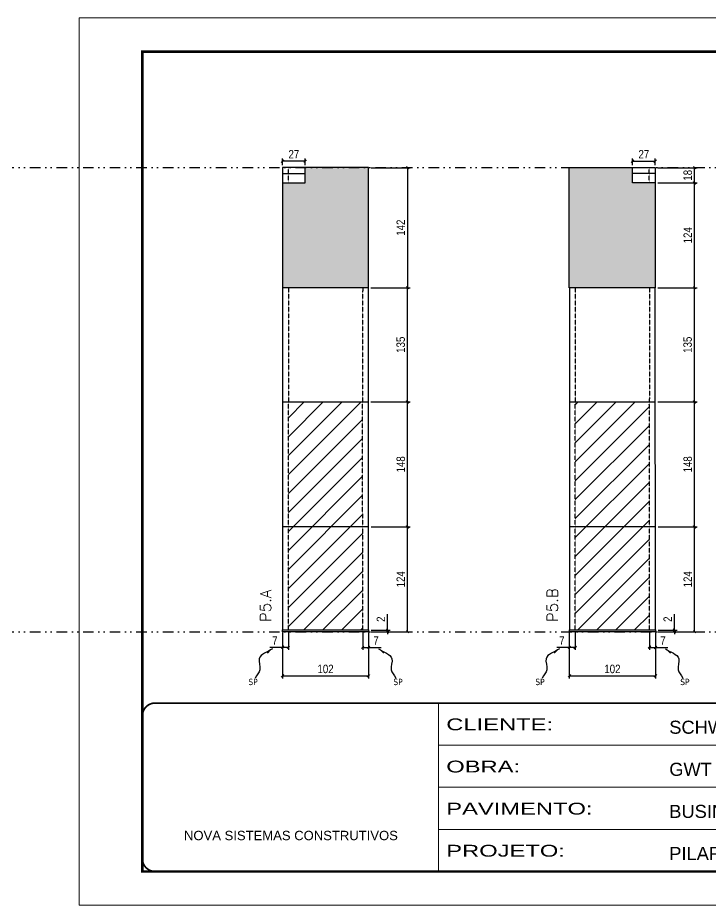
# Model space of a CAD drawing. Extents: x 13379 to 23315, y 867 to 16997.
# Drawn here: x 15912 to 16732, y 13501 to 14551 of the extents above; entities that cross this region are included whole.
import ezdxf

# ---------------------------------------------------------------- set-up
doc = ezdxf.new("R2010")
doc.units = 0
for name, pattern in [('CONTINUO', [0]), ('DASHED', [0.75, 0.5, -0.25]), ('DIVIDE2', [0.625, 0.25, -0.125, 0, -0.125, 0, -0.125]), ('HIDDEN', [0.375, 0.25, -0.125])]:
    doc.linetypes.add(name, pattern=pattern)
for name, color, linetype in [('COTA', 241, 'Continuous'), ('Nível', 160, 'Continuous'), ('Painéis', 200, 'Continuous'), ('SARR_2.2x7', 40, 'Continuous'), ('Sarrafo de Pressão', 42, 'HIDDEN'), ('texto', 7, 'Continuous')]:
    doc.layers.add(name, color=color, linetype=linetype)
for name, color, linetype, lineweight in [('Folhas', 255, 'Continuous', 9), ('Hachura', 251, 'Continuous', 9), ('SARRAFO DE PRESSAO', 251, 'DASHED', 9), ('Texto Seção', 7, 'Continuous', 15)]:
    doc.layers.add(name, color=color, linetype=linetype, lineweight=lineweight)
doc.styles.add('ARIAL', font='arial.ttf')
doc.styles.add('COTA TECNICA', font='techl___.ttf', dxfattribs={"height": 10})
doc.styles.add('COTA TECNICA-50', font='techl___.ttf', dxfattribs={"height": 10})
doc.styles.add('REGUA-120', font='ROMANS.shx', dxfattribs={"height": 15})
doc.styles.get("Standard").update_dxf_attribs({"font": 'arial.ttf'})
doc.styles.add('Tecnologia', font='')
doc.styles.get('Tecnologia').set_extended_font_data('Forgotten Futurist')
doc.dimstyles.new('COTA PAINEL-50', dxfattribs={"dimtxt": 10, "dimasz": 3, "dimexe": 3, "dimexo": 3, "dimgap": 3, "dimtad": 1, "dimdec": 1, "dimzin": 12, "dimdsep": 46, "dimtxsty": 'COTA TECNICA-50', "dimblk1": 'OBLIQUE', "dimblk2": 'OBLIQUE', "dimsah": 1, "dimcen": 0.9, "dimclrd": 4, "dimclre": 4, "dimclrt": 240, "dimadec": 1, "dimazin": 3, "dimtfac": 1, "dimtdec": 1, "dimtmove": 0, "dimatfit": 3, "dimfxl": 1, "dimtolj": 1, "dimtzin": 12, "dimarcsym": 0})
doc.dimstyles.new('PAINEL', dxfattribs={"dimtxt": 10, "dimasz": 3, "dimexe": 3, "dimexo": 3, "dimgap": 3, "dimtad": 1, "dimdec": 1, "dimzin": 12, "dimdsep": 46, "dimtxsty": 'COTA TECNICA', "dimblk1": 'OBLIQUE', "dimblk2": 'OBLIQUE', "dimsah": 1, "dimcen": 0.9, "dimclrd": 4, "dimclre": 4, "dimclrt": 240, "dimadec": 1, "dimazin": 3, "dimtfac": 1, "dimtdec": 1, "dimtmove": 0, "dimatfit": 3, "dimfxl": 1, "dimtolj": 1, "dimtzin": 12, "dimarcsym": 0})
doc.dimstyles.get("Standard").update_dxf_attribs({"dimtxt": 0.18, "dimasz": 0.18, "dimexe": 0.18, "dimexo": 0.0625, "dimgap": 0.09, "dimtad": 0, "dimtih": 1, "dimtoh": 1, "dimdec": 4, "dimzin": 0, "dimdsep": 46, "dimtxsty": 'Standard', "dimcen": 0.09, "dimadec": 0, "dimazin": 0, "dimtfac": 1, "dimtdec": 4, "dimtofl": 0, "dimtmove": 0, "dimatfit": 3, "dimfxl": 1, "dimtolj": 1, "dimtzin": 0, "dimarcsym": 0})

# ---------------------------------------------------------------- blocks, each defined once
blk = doc.blocks.new('9999999999')
at = {"color": 30, "linetype": 'CONTINUO'}
for p, q in [((98564.6, 34230.2), (98564.6, 34429.4)), ((98564.6, 34379.6), (99584, 34379.6)), ((98564.6, 34329.8), (99488, 34329.8)), ((99584, 34329.8), (99488, 34329.8)), ((99488, 34329.8), (99488, 34230.2)), ((98564.6, 34280), (99488, 34280))]:
    blk.add_line(p, q, dxfattribs=at)
at = {"color": 30, "linetype": 'CONTINUO', "const_width": 2}
blk.add_lwpolyline([(99584, 34230.2), (99584, 34414.4, 0.414214), (99569, 34429.4), (98229, 34429.4, 0.414214), (98214, 34414.4), (98214, 34245.2, 0.414214), (98229, 34230.2), (99584, 34230.2)], format="xyb", dxfattribs=at)
at = {"layer": 'Folhas'}
blk.add_lwpolyline([(98139, 34190.2), (99624, 34190.2), (99624, 35240.2), (98139, 35240.2)], close=True, dxfattribs=at)
at = {"layer": 'Folhas', "color": 30, "const_width": 3}
blk.add_lwpolyline([(98214, 34230.2), (99584, 34230.2), (99584, 35200.2), (98214, 35200.2)], close=True, dxfattribs=at)
at = {"color": 7, "linetype": 'Continuous', "ltscale": 5, "style": 'ARIAL'}
for s, height, p in [('SCHWARTZ', 15.48, (98837.7, 34393.1)), ('GWT', 15.48, (98837.7, 34343.3)), ('BUSINESS CENTER E LAZER', 15.483, (98837.7, 34293.5)), ('NOVA SISTEMAS CONSTRUTIVOS', 11.059, (98263.2, 34267.2)), ('PILARES', 15.48, (98837.7, 34243.7))]:
    blk.add_text(s, height=height, dxfattribs=at).set_placement(p)
at = {"layer": 'Folhas', "color": 7, "style": 'Tecnologia', "width": 1.5}
for s, p in [('CLIENTE:', (98573.7, 34397.2)), ('OBRA:', (98573.7, 34347.3)), ('PAVIMENTO:', (98573.7, 34297.5)), ('PROJETO:', (98573.7, 34247.7))]:
    blk.add_text(s, height=14, dxfattribs=at).set_placement(p)
blk = doc.blocks.new('_Oblique')
at = {"color": 0, "linetype": 'ByBlock', "lineweight": -2}
blk.add_line((-0.5, -0.5), (0.5, 0.5), dxfattribs=at)
blk = doc.blocks.new('*D181')
at = {"layer": 'COTA', "color": 4, "lineweight": -2, "transparency": 16777216}
for p, q in [((16225.3, 13824), (16225.3, 13769.8)), ((16327.3, 13824), (16327.3, 13769.8)), ((16225.3, 13772.8), (16327.3, 13772.8))]:
    blk.add_line(p, q, dxfattribs=at)
at = {"layer": 'Defpoints', "color": 0, "transparency": 16777216}
for p in [(16225.3, 13827), (16327.3, 13827), (16327.3, 13772.8)]:
    blk.add_point(p, dxfattribs=at)
at = {"layer": 'COTA', "color": 4, "lineweight": -2, "transparency": 16777216, "xscale": 3, "yscale": 3, "zscale": 3, "rotation": 180}
blk.add_blockref('_Oblique', (16225.3, 13772.8), dxfattribs=at)
at = {"layer": 'COTA', "color": 4, "lineweight": -2, "transparency": 16777216, "xscale": 3, "yscale": 3, "zscale": 3}
blk.add_blockref('_Oblique', (16327.3, 13772.8), dxfattribs=at)
at = {"layer": 'COTA', "color": 240, "transparency": 16777216, "insert": (16276.3, 13780.9), "char_height": 10, "attachment_point": 5, "style": 'COTA TECNICA'}
blk.add_mtext('\\A1;102', dxfattribs=at)
blk = doc.blocks.new('*D182')
at = {"layer": 'COTA', "color": 4, "lineweight": -2, "transparency": 16777216}
for p, q in [((16330.3, 13949), (16376.5, 13949)), ((16373.5, 13825), (16373.5, 13949)), ((16330.3, 13825), (16376.5, 13825))]:
    blk.add_line(p, q, dxfattribs=at)
at = {"layer": 'Defpoints', "color": 0, "transparency": 16777216}
for p in [(16327.3, 13949), (16373.5, 13949), (16327.3, 13825)]:
    blk.add_point(p, dxfattribs=at)
at = {"layer": 'COTA', "color": 4, "lineweight": -2, "transparency": 16777216, "xscale": 3, "yscale": 3, "zscale": 3}
for p, rotation in [((16373.5, 13949), 90), ((16373.5, 13825), 270)]:
    blk.add_blockref('_Oblique', p, dxfattribs=dict(at, rotation=rotation))
at = {"layer": 'COTA', "color": 240, "transparency": 16777216, "insert": (16365.4, 13887), "char_height": 10, "attachment_point": 5, "rotation": 90, "style": 'COTA TECNICA-50'}
blk.add_mtext('\\A1;124', dxfattribs=at)
blk = doc.blocks.new('*D183')
at = {"layer": 'COTA', "color": 4, "lineweight": -2, "transparency": 16777216}
for p, q in [((16349.8, 13827), (16349.8, 13845.8)), ((16330.3, 13827), (16352.8, 13827)), ((16330.3, 13825), (16352.8, 13825)), ((16349.8, 13825), (16349.8, 13827)), ((16349.8, 13825), (16349.8, 13822))]:
    blk.add_line(p, q, dxfattribs=at)
at = {"layer": 'Defpoints', "color": 0, "transparency": 16777216}
for p in [(16327.3, 13827), (16327.3, 13825), (16349.8, 13825)]:
    blk.add_point(p, dxfattribs=at)
at = {"layer": 'COTA', "color": 4, "lineweight": -2, "transparency": 16777216, "xscale": 3, "yscale": 3, "zscale": 3}
for p, rotation in [((16349.8, 13827), 270), ((16349.8, 13825), 90)]:
    blk.add_blockref('_Oblique', p, dxfattribs=dict(at, rotation=rotation))
at = {"layer": 'COTA', "color": 240, "transparency": 16777216, "insert": (16341.8, 13839.8), "char_height": 10, "attachment_point": 5, "rotation": 90, "style": 'COTA TECNICA-50'}
blk.add_mtext('\\A1;2', dxfattribs=at)
blk = doc.blocks.new('*D184')
at = {"layer": 'COTA', "color": 4, "lineweight": -2, "transparency": 16777216}
for p, q in [((16225.3, 13822), (16225.3, 13803.5)), ((16232.3, 13824), (16232.3, 13803.5)), ((16225.3, 13806.5), (16210.5, 13806.5)), ((16232.3, 13806.5), (16225.3, 13806.5))]:
    blk.add_line(p, q, dxfattribs=at)
at = {"layer": 'Defpoints', "color": 0, "transparency": 16777216}
for p in [(16225.3, 13825), (16232.3, 13827), (16225.3, 13806.5)]:
    blk.add_point(p, dxfattribs=at)
at = {"layer": 'COTA', "color": 4, "lineweight": -2, "transparency": 16777216, "xscale": 3, "yscale": 3, "zscale": 3, "rotation": 180}
blk.add_blockref('_Oblique', (16225.3, 13806.5), dxfattribs=at)
at = {"layer": 'COTA', "color": 4, "lineweight": -2, "transparency": 16777216, "xscale": 3, "yscale": 3, "zscale": 3}
blk.add_blockref('_Oblique', (16232.3, 13806.5), dxfattribs=at)
at = {"layer": 'COTA', "color": 240, "transparency": 16777216, "insert": (16216.4, 13814.6), "char_height": 10, "attachment_point": 5, "style": 'COTA TECNICA-50'}
blk.add_mtext('\\A1;7', dxfattribs=at)
blk = doc.blocks.new('*D185')
at = {"layer": 'COTA', "color": 4, "lineweight": -2, "transparency": 16777216}
for p, q in [((16320.3, 13824), (16320.3, 13803.5)), ((16327.3, 13822), (16327.3, 13803.5)), ((16320.3, 13806.5), (16327.3, 13806.5)), ((16327.3, 13806.5), (16342, 13806.5))]:
    blk.add_line(p, q, dxfattribs=at)
at = {"layer": 'Defpoints', "color": 0, "transparency": 16777216}
for p in [(16320.3, 13827), (16327.3, 13825), (16327.3, 13806.5)]:
    blk.add_point(p, dxfattribs=at)
at = {"layer": 'COTA', "color": 4, "lineweight": -2, "transparency": 16777216, "xscale": 3, "yscale": 3, "zscale": 3, "rotation": 180}
blk.add_blockref('_Oblique', (16320.3, 13806.5), dxfattribs=at)
at = {"layer": 'COTA', "color": 4, "lineweight": -2, "transparency": 16777216, "xscale": 3, "yscale": 3, "zscale": 3}
blk.add_blockref('_Oblique', (16327.3, 13806.5), dxfattribs=at)
at = {"layer": 'COTA', "color": 240, "transparency": 16777216, "insert": (16336.1, 13814.6), "char_height": 10, "attachment_point": 5, "style": 'COTA TECNICA-50'}
blk.add_mtext('\\A1;7', dxfattribs=at)
blk = doc.blocks.new('*D196')
at = {"layer": 'COTA', "color": 4, "lineweight": -2, "transparency": 16777216}
for p, q in [((16330, 14097), (16376.5, 14097)), ((16373.5, 13949), (16373.5, 14097)), ((16330.3, 13949), (16376.5, 13949))]:
    blk.add_line(p, q, dxfattribs=at)
at = {"layer": 'Defpoints', "color": 0, "transparency": 16777216}
for p in [(16327, 14097), (16373.5, 14097), (16327.3, 13949)]:
    blk.add_point(p, dxfattribs=at)
at = {"layer": 'COTA', "color": 4, "lineweight": -2, "transparency": 16777216, "xscale": 3, "yscale": 3, "zscale": 3}
for p, rotation in [((16373.5, 14097), 90), ((16373.5, 13949), 270)]:
    blk.add_blockref('_Oblique', p, dxfattribs=dict(at, rotation=rotation))
at = {"layer": 'COTA', "color": 240, "transparency": 16777216, "insert": (16365.4, 14023), "char_height": 10, "attachment_point": 5, "rotation": 90, "style": 'COTA TECNICA'}
blk.add_mtext('\\A1;148', dxfattribs=at)
blk = doc.blocks.new('*D197')
at = {"layer": 'COTA', "color": 4, "lineweight": -2, "transparency": 16777216}
for p, q in [((16330, 14232), (16376.5, 14232)), ((16373.5, 14097), (16373.5, 14232)), ((16330, 14097), (16376.5, 14097))]:
    blk.add_line(p, q, dxfattribs=at)
at = {"layer": 'Defpoints', "color": 0, "transparency": 16777216}
for p in [(16327, 14232), (16373.5, 14232), (16327, 14097)]:
    blk.add_point(p, dxfattribs=at)
at = {"layer": 'COTA', "color": 4, "lineweight": -2, "transparency": 16777216, "xscale": 3, "yscale": 3, "zscale": 3}
for p, rotation in [((16373.5, 14232), 90), ((16373.5, 14097), 270)]:
    blk.add_blockref('_Oblique', p, dxfattribs=dict(at, rotation=rotation))
at = {"layer": 'COTA', "color": 240, "transparency": 16777216, "insert": (16365.3, 14164.5), "char_height": 10, "attachment_point": 5, "rotation": 90, "style": 'COTA TECNICA'}
blk.add_mtext('\\A1;135', dxfattribs=at)
blk = doc.blocks.new('*D198')
at = {"layer": 'COTA', "color": 4, "lineweight": -2, "transparency": 16777216}
for p, q in [((16225.3, 14377), (16225.3, 14384.8)), ((16252.3, 14381.8), (16225.3, 14381.8)), ((16252.3, 14377), (16252.3, 14384.8))]:
    blk.add_line(p, q, dxfattribs=at)
at = {"layer": 'Defpoints', "color": 0, "transparency": 16777216}
for p in [(16225.3, 14381.8), (16225.3, 14374), (16252.3, 14374)]:
    blk.add_point(p, dxfattribs=at)
at = {"layer": 'COTA', "color": 4, "lineweight": -2, "transparency": 16777216, "xscale": 3, "yscale": 3, "zscale": 3, "rotation": 180}
blk.add_blockref('_Oblique', (16225.3, 14381.8), dxfattribs=at)
at = {"layer": 'COTA', "color": 4, "lineweight": -2, "transparency": 16777216, "xscale": 3, "yscale": 3, "zscale": 3}
blk.add_blockref('_Oblique', (16252.3, 14381.8), dxfattribs=at)
at = {"layer": 'COTA', "color": 240, "transparency": 16777216, "insert": (16238.8, 14389.9), "char_height": 10, "attachment_point": 5, "style": 'COTA TECNICA'}
blk.add_mtext('\\A1;27', dxfattribs=at)
blk = doc.blocks.new('*D199')
at = {"layer": 'COTA', "color": 4, "lineweight": -2, "transparency": 16777216}
for p, q in [((16330.3, 14374), (16376.5, 14374)), ((16373.5, 14374), (16373.5, 14232)), ((16330.3, 14232), (16376.5, 14232))]:
    blk.add_line(p, q, dxfattribs=at)
at = {"layer": 'Defpoints', "color": 0, "transparency": 16777216}
for p in [(16327.3, 14374), (16327.3, 14232), (16373.5, 14232)]:
    blk.add_point(p, dxfattribs=at)
at = {"layer": 'COTA', "color": 4, "lineweight": -2, "transparency": 16777216, "xscale": 3, "yscale": 3, "zscale": 3}
for p, rotation in [((16373.5, 14374), 90), ((16373.5, 14232), 270)]:
    blk.add_blockref('_Oblique', p, dxfattribs=dict(at, rotation=rotation))
at = {"layer": 'COTA', "color": 240, "transparency": 16777216, "insert": (16365.4, 14303), "char_height": 10, "attachment_point": 5, "rotation": 90, "style": 'COTA TECNICA'}
blk.add_mtext('\\A1;142', dxfattribs=at)
blk = doc.blocks.new('*D200')
at = {"layer": 'COTA', "color": 4, "lineweight": -2, "transparency": 16777216}
for p, q in [((16564.9, 13824), (16564.9, 13769.8)), ((16666.9, 13824), (16666.9, 13769.8)), ((16564.9, 13772.8), (16666.9, 13772.8))]:
    blk.add_line(p, q, dxfattribs=at)
at = {"layer": 'Defpoints', "color": 0, "transparency": 16777216}
for p in [(16564.9, 13827), (16666.9, 13827), (16666.9, 13772.8)]:
    blk.add_point(p, dxfattribs=at)
at = {"layer": 'COTA', "color": 4, "lineweight": -2, "transparency": 16777216, "xscale": 3, "yscale": 3, "zscale": 3, "rotation": 180}
blk.add_blockref('_Oblique', (16564.9, 13772.8), dxfattribs=at)
at = {"layer": 'COTA', "color": 4, "lineweight": -2, "transparency": 16777216, "xscale": 3, "yscale": 3, "zscale": 3}
blk.add_blockref('_Oblique', (16666.9, 13772.8), dxfattribs=at)
at = {"layer": 'COTA', "color": 240, "transparency": 16777216, "insert": (16615.9, 13780.9), "char_height": 10, "attachment_point": 5, "style": 'COTA TECNICA'}
blk.add_mtext('\\A1;102', dxfattribs=at)
blk = doc.blocks.new('*D201')
at = {"layer": 'COTA', "color": 4, "lineweight": -2, "transparency": 16777216}
for p, q in [((16669.9, 13949), (16716.2, 13949)), ((16713.2, 13825), (16713.2, 13949)), ((16669.9, 13825), (16716.2, 13825))]:
    blk.add_line(p, q, dxfattribs=at)
at = {"layer": 'Defpoints', "color": 0, "transparency": 16777216}
for p in [(16666.9, 13949), (16713.2, 13949), (16666.9, 13825)]:
    blk.add_point(p, dxfattribs=at)
at = {"layer": 'COTA', "color": 4, "lineweight": -2, "transparency": 16777216, "xscale": 3, "yscale": 3, "zscale": 3}
for p, rotation in [((16713.2, 13949), 90), ((16713.2, 13825), 270)]:
    blk.add_blockref('_Oblique', p, dxfattribs=dict(at, rotation=rotation))
at = {"layer": 'COTA', "color": 240, "transparency": 16777216, "insert": (16705.1, 13887), "char_height": 10, "attachment_point": 5, "rotation": 90, "style": 'COTA TECNICA-50'}
blk.add_mtext('\\A1;124', dxfattribs=at)
blk = doc.blocks.new('*D202')
at = {"layer": 'COTA', "color": 4, "lineweight": -2, "transparency": 16777216}
for p, q in [((16689.4, 13827), (16689.4, 13845.8)), ((16669.9, 13827), (16692.4, 13827)), ((16669.9, 13825), (16692.4, 13825)), ((16689.4, 13825), (16689.4, 13827)), ((16689.4, 13825), (16689.4, 13822))]:
    blk.add_line(p, q, dxfattribs=at)
at = {"layer": 'Defpoints', "color": 0, "transparency": 16777216}
for p in [(16666.9, 13827), (16666.9, 13825), (16689.4, 13825)]:
    blk.add_point(p, dxfattribs=at)
at = {"layer": 'COTA', "color": 4, "lineweight": -2, "transparency": 16777216, "xscale": 3, "yscale": 3, "zscale": 3}
for p, rotation in [((16689.4, 13827), 270), ((16689.4, 13825), 90)]:
    blk.add_blockref('_Oblique', p, dxfattribs=dict(at, rotation=rotation))
at = {"layer": 'COTA', "color": 240, "transparency": 16777216, "insert": (16681.4, 13839.8), "char_height": 10, "attachment_point": 5, "rotation": 90, "style": 'COTA TECNICA-50'}
blk.add_mtext('\\A1;2', dxfattribs=at)
blk = doc.blocks.new('*D203')
at = {"layer": 'COTA', "color": 4, "lineweight": -2, "transparency": 16777216}
for p, q in [((16564.9, 13822), (16564.9, 13803.5)), ((16571.9, 13824), (16571.9, 13803.5)), ((16564.9, 13806.5), (16550.2, 13806.5)), ((16571.9, 13806.5), (16564.9, 13806.5))]:
    blk.add_line(p, q, dxfattribs=at)
at = {"layer": 'Defpoints', "color": 0, "transparency": 16777216}
for p in [(16564.9, 13825), (16571.9, 13827), (16564.9, 13806.5)]:
    blk.add_point(p, dxfattribs=at)
at = {"layer": 'COTA', "color": 4, "lineweight": -2, "transparency": 16777216, "xscale": 3, "yscale": 3, "zscale": 3, "rotation": 180}
blk.add_blockref('_Oblique', (16564.9, 13806.5), dxfattribs=at)
at = {"layer": 'COTA', "color": 4, "lineweight": -2, "transparency": 16777216, "xscale": 3, "yscale": 3, "zscale": 3}
blk.add_blockref('_Oblique', (16571.9, 13806.5), dxfattribs=at)
at = {"layer": 'COTA', "color": 240, "transparency": 16777216, "insert": (16556.1, 13814.6), "char_height": 10, "attachment_point": 5, "style": 'COTA TECNICA-50'}
blk.add_mtext('\\A1;7', dxfattribs=at)
blk = doc.blocks.new('*D204')
at = {"layer": 'COTA', "color": 4, "lineweight": -2, "transparency": 16777216}
for p, q in [((16659.9, 13824), (16659.9, 13803.5)), ((16666.9, 13822), (16666.9, 13803.5)), ((16659.9, 13806.5), (16666.9, 13806.5)), ((16666.9, 13806.5), (16681.7, 13806.5))]:
    blk.add_line(p, q, dxfattribs=at)
at = {"layer": 'Defpoints', "color": 0, "transparency": 16777216}
for p in [(16659.9, 13827), (16666.9, 13825), (16666.9, 13806.5)]:
    blk.add_point(p, dxfattribs=at)
at = {"layer": 'COTA', "color": 4, "lineweight": -2, "transparency": 16777216, "xscale": 3, "yscale": 3, "zscale": 3, "rotation": 180}
blk.add_blockref('_Oblique', (16659.9, 13806.5), dxfattribs=at)
at = {"layer": 'COTA', "color": 4, "lineweight": -2, "transparency": 16777216, "xscale": 3, "yscale": 3, "zscale": 3}
blk.add_blockref('_Oblique', (16666.9, 13806.5), dxfattribs=at)
at = {"layer": 'COTA', "color": 240, "transparency": 16777216, "insert": (16675.8, 13814.6), "char_height": 10, "attachment_point": 5, "style": 'COTA TECNICA-50'}
blk.add_mtext('\\A1;7', dxfattribs=at)
blk = doc.blocks.new('*D207')
at = {"layer": 'COTA', "color": 4, "lineweight": -2, "transparency": 16777216}
for p, q in [((16669.6, 14097), (16716.2, 14097)), ((16713.2, 13949), (16713.2, 14097)), ((16669.9, 13949), (16716.2, 13949))]:
    blk.add_line(p, q, dxfattribs=at)
at = {"layer": 'Defpoints', "color": 0, "transparency": 16777216}
for p in [(16666.6, 14097), (16713.2, 14097), (16666.9, 13949)]:
    blk.add_point(p, dxfattribs=at)
at = {"layer": 'COTA', "color": 4, "lineweight": -2, "transparency": 16777216, "xscale": 3, "yscale": 3, "zscale": 3}
for p, rotation in [((16713.2, 14097), 90), ((16713.2, 13949), 270)]:
    blk.add_blockref('_Oblique', p, dxfattribs=dict(at, rotation=rotation))
at = {"layer": 'COTA', "color": 240, "transparency": 16777216, "insert": (16705.1, 14023), "char_height": 10, "attachment_point": 5, "rotation": 90, "style": 'COTA TECNICA'}
blk.add_mtext('\\A1;148', dxfattribs=at)
blk = doc.blocks.new('*D208')
at = {"layer": 'COTA', "color": 4, "lineweight": -2, "transparency": 16777216}
for p, q in [((16669.6, 14232), (16716.2, 14232)), ((16713.2, 14097), (16713.2, 14232)), ((16669.6, 14097), (16716.2, 14097))]:
    blk.add_line(p, q, dxfattribs=at)
at = {"layer": 'Defpoints', "color": 0, "transparency": 16777216}
for p in [(16666.6, 14232), (16713.2, 14232), (16666.6, 14097)]:
    blk.add_point(p, dxfattribs=at)
at = {"layer": 'COTA', "color": 4, "lineweight": -2, "transparency": 16777216, "xscale": 3, "yscale": 3, "zscale": 3}
for p, rotation in [((16713.2, 14232), 90), ((16713.2, 14097), 270)]:
    blk.add_blockref('_Oblique', p, dxfattribs=dict(at, rotation=rotation))
at = {"layer": 'COTA', "color": 240, "transparency": 16777216, "insert": (16704.9, 14164.5), "char_height": 10, "attachment_point": 5, "rotation": 90, "style": 'COTA TECNICA'}
blk.add_mtext('\\A1;135', dxfattribs=at)
blk = doc.blocks.new('*D209')
at = {"layer": 'COTA', "color": 4, "lineweight": -2, "transparency": 16777216}
for p, q in [((16639.6, 14377), (16639.6, 14384.8)), ((16639.6, 14381.8), (16666.6, 14381.8)), ((16666.6, 14377), (16666.6, 14384.8))]:
    blk.add_line(p, q, dxfattribs=at)
at = {"layer": 'Defpoints', "color": 0, "transparency": 16777216}
for p in [(16666.6, 14381.8), (16639.6, 14374), (16666.6, 14374)]:
    blk.add_point(p, dxfattribs=at)
at = {"layer": 'COTA', "color": 4, "lineweight": -2, "transparency": 16777216, "xscale": 3, "yscale": 3, "zscale": 3, "rotation": 180}
blk.add_blockref('_Oblique', (16639.6, 14381.8), dxfattribs=at)
at = {"layer": 'COTA', "color": 4, "lineweight": -2, "transparency": 16777216, "xscale": 3, "yscale": 3, "zscale": 3}
blk.add_blockref('_Oblique', (16666.6, 14381.8), dxfattribs=at)
at = {"layer": 'COTA', "color": 240, "transparency": 16777216, "insert": (16653.1, 14389.9), "char_height": 10, "attachment_point": 5, "style": 'COTA TECNICA'}
blk.add_mtext('\\A1;27', dxfattribs=at)
blk = doc.blocks.new('*D205')
at = {"layer": 'COTA', "color": 4, "lineweight": -2, "transparency": 16777216}
for p, q in [((16669.6, 14356), (16716.2, 14356)), ((16713.2, 14232), (16713.2, 14356)), ((16669.6, 14232), (16716.2, 14232))]:
    blk.add_line(p, q, dxfattribs=at)
at = {"layer": 'Defpoints', "color": 0, "transparency": 16777216}
for p in [(16666.6, 14356), (16713.2, 14356), (16666.6, 14232)]:
    blk.add_point(p, dxfattribs=at)
at = {"layer": 'COTA', "color": 4, "lineweight": -2, "transparency": 16777216, "xscale": 3, "yscale": 3, "zscale": 3}
for p, rotation in [((16713.2, 14356), 90), ((16713.2, 14232), 270)]:
    blk.add_blockref('_Oblique', p, dxfattribs=dict(at, rotation=rotation))
at = {"layer": 'COTA', "color": 240, "transparency": 16777216, "insert": (16705.1, 14294), "char_height": 10, "attachment_point": 5, "rotation": 90, "style": 'COTA TECNICA'}
blk.add_mtext('\\A1;124', dxfattribs=at)
blk = doc.blocks.new('*D206')
at = {"layer": 'COTA', "color": 4, "lineweight": -2, "transparency": 16777216}
for p, q in [((16669.6, 14374), (16716.2, 14374)), ((16713.2, 14356), (16713.2, 14374)), ((16669.6, 14356), (16716.2, 14356))]:
    blk.add_line(p, q, dxfattribs=at)
at = {"layer": 'Defpoints', "color": 0, "transparency": 16777216}
for p in [(16666.6, 14374), (16713.2, 14374), (16666.6, 14356)]:
    blk.add_point(p, dxfattribs=at)
at = {"layer": 'COTA', "color": 4, "lineweight": -2, "transparency": 16777216, "xscale": 3, "yscale": 3, "zscale": 3}
for p, rotation in [((16713.2, 14374), 90), ((16713.2, 14356), 270)]:
    blk.add_blockref('_Oblique', p, dxfattribs=dict(at, rotation=rotation))
at = {"layer": 'COTA', "color": 240, "transparency": 16777216, "insert": (16705.1, 14365), "char_height": 10, "attachment_point": 5, "rotation": 90, "style": 'COTA TECNICA'}
blk.add_mtext('\\A1;18', dxfattribs=at)

msp = doc.modelspace()

# ---------------------------------------------------------------- hatches: boundary and pattern name
at = {"layer": 'COTA'}
h = msp.add_hatch(dxfattribs=at)
h.set_pattern_fill('AR-CONC', color=256, scale=0.03)
h.set_pattern_definition([(50, (1061.158, 1e-11), (5.4655401, -0.4781726), [0.5715, -6.2865]), (355, (1061.158, 1e-11), (-1.0573026, 5.7317054), [0.4572, -5.0292175]), (100.451445, (1061.6136, -0.04), (4.4082374, 5.2535326), [0.4857003, -5.3427073]), (46.1842, (1061.158, 1.524), (8.1323712, -1.2612698), [0.85725, -9.42975]), (96.635558, (1061.836, 1.419), (7.122124, 7.4227837), [0.7285507, -8.0140682]), (351.18415, (1061.158, 1.524), (7.122124, 7.4227837), [0.685799, -7.543792]), (21, (1061.92, 1.143), (4.5484317, -3.0679559), [0.5715, -6.2865]), (326, (1061.92, 1.143), (1.8540609, 5.525639), [0.4572, -5.0292]), (71.451445, (1062.299, 0.8873), (6.4024926, 2.457683), [0.4857003, -5.3426981]), (37.5, (1061.1582, 1e-11), (0.0926581, 2.53665117), [0, -4.96824, 0, -5.1054, 0, -5.04825]), (7.5, (1061.1582, 1e-11), (2.00458988, 3.00541724), [0, -2.91084, 0, -4.85394, 0, -1.92405]), (327.5, (1059.459, 1e-11), (4.06771786, -0.17186232), [0, -1.905, 0, -5.9436, 0, -7.8867]), (317.5, (1058.697, 1e-11), (4.44387544, 0.76279473), [0, -2.4765, 0, -3.94716, 0, -5.6007])])
h.paths.add_polyline_path([(16225.28, 14356.02), (16252.28, 14356.02), (16252.28, 14374.02), (16327.28, 14374.02), (16327.28, 14232.02), (16225.28, 14232.02)])
h = msp.add_hatch(dxfattribs=at)
h.set_pattern_fill('AR-CONC', color=256, scale=0.03)
h.set_pattern_definition([(50, (1400.8015, 0), (5.4655401, -0.4781726), [0.5715, -6.2865]), (355, (1400.8015, 0), (-1.0573026, 5.7317054), [0.4572, -5.0292175]), (100.451445, (1401.257, -0.04), (4.4082374, 5.2535326), [0.4857003, -5.3427073]), (46.1842, (1400.8015, 1.524), (8.1323712, -1.2612698), [0.85725, -9.42975]), (96.635558, (1401.479, 1.419), (7.122124, 7.4227837), [0.7285507, -8.0140682]), (351.18415, (1400.8015, 1.524), (7.122124, 7.4227837), [0.685799, -7.543792]), (21, (1401.5635, 1.143), (4.5484317, -3.0679559), [0.5715, -6.2865]), (326, (1401.5635, 1.143), (1.8540609, 5.525639), [0.4572, -5.0292]), (71.451445, (1401.9425, 0.8873), (6.4024926, 2.457683), [0.4857003, -5.3426981]), (37.5, (1400.8015, 0), (0.0926581, 2.53665117), [0, -4.96824, 0, -5.1054, 0, -5.04825]), (7.5, (1400.8015, 0), (2.00458988, 3.00541724), [0, -2.91084, 0, -4.85394, 0, -1.92405]), (327.5, (1399.1022, 0), (4.06771786, -0.17186232), [0, -1.905, 0, -5.9436, 0, -7.8867]), (317.5, (1398.3402, 0), (4.44387544, 0.76279473), [0, -2.4765, 0, -3.94716, 0, -5.6007])])
h.paths.add_polyline_path([(16666.6, 14356.02), (16639.6, 14356.02), (16639.6, 14374.02), (16564.6, 14374.02), (16564.6, 14232.02), (16666.6, 14232.02)])
at = {"layer": 'Hachura', "linetype": 'ByBlock'}
h = msp.add_hatch(dxfattribs=at)
h.set_pattern_fill('ANSI31', color=256, scale=5)
h.set_pattern_definition([(45, (807.064, 0), (-11.22532, 11.22532), [])])
h.paths.add_polyline_path([(16319.96, 14097.02), (16232.28, 14097.02), (16232.28, 13949.02), (16320.28, 13949.02)])
h.paths.add_polyline_path([(16232.28, 13949.02), (16232.28, 13827.02), (16320.28, 13827.02), (16320.28, 13949.02)])
h = msp.add_hatch(dxfattribs=at)
h.set_pattern_fill('ANSI31', color=256, scale=5)
h.set_pattern_definition([(45, (1400.801, 0), (-11.22532, 11.22532), [])])
h.paths.add_polyline_path([(16571.92, 14097.02), (16571.92, 13949.02), (16659.92, 13949.02), (16659.6, 14097.02)])
h.paths.add_polyline_path([(16659.92, 13949.02), (16571.92, 13949.02), (16571.92, 13827.02), (16659.92, 13827.02)])

# ---------------------------------------------------------------- linework, layer by layer
at = {"layer": 'COTA'}
for p, q in [((16327.28, 14374.02), (16252.28, 14374.02)), ((16327.28, 14232.02), (16327.28, 14374.02)), ((16564.6, 14232.02), (16564.6, 14374.02)), ((16564.6, 14374.02), (16639.6, 14374.02)), ((16225.28, 14356.02), (16225.28, 14232.02)), ((16666.6, 14356.02), (16666.6, 14232.02))]:
    msp.add_line(p, q, dxfattribs=at)
at = {"layer": 'Nível', "color": 4, "linetype": 'DIVIDE2', "ltscale": 50}
for p, q in [((13378.94, 14374.02), (17429.5, 14374.02)), ((13378.94, 13825.02), (17429.5, 13825.02))]:
    msp.add_line(p, q, dxfattribs=at)
at = {"layer": 'Painéis'}
for p, q in [((16225.28, 14097.02), (16225.28, 13949.02)), ((16327.28, 13949.02), (16326.96, 14097.02)), ((16564.92, 14097.02), (16564.92, 13949.02)), ((16666.92, 13949.02), (16666.6, 14097.02))]:
    msp.add_line(p, q, dxfattribs=at)
for points in [[(16225.28, 14356.02), (16252.28, 14356.02), (16252.28, 14374.02), (16225.28, 14374.02)], [(16666.6, 14356.02), (16639.6, 14356.02), (16639.6, 14374.02), (16666.6, 14374.02)], [(16225.28, 14097.02), (16326.96, 14097.02), (16326.96, 14232.02), (16225.28, 14232.02)], [(16564.92, 14097.02), (16666.6, 14097.02), (16666.6, 14232.02), (16564.92, 14232.02)], [(16225.28, 13827.02), (16327.28, 13827.02), (16327.28, 13949.02), (16225.28, 13949.02)], [(16564.92, 13827.02), (16666.92, 13827.02), (16666.92, 13949.02), (16564.92, 13949.02)], [(16225.28, 13827.02), (16327.28, 13827.02), (16327.28, 13825.02), (16225.28, 13825.02)], [(16564.92, 13827.02), (16666.92, 13827.02), (16666.92, 13825.02), (16564.92, 13825.02)]]:
    msp.add_lwpolyline(points, close=True, dxfattribs=at)
at = {"layer": 'SARR_2.2x7'}
for p, q in [((16225.28, 14367.02), (16252.28, 14367.02)), ((16666.6, 14367.02), (16639.6, 14367.02))]:
    msp.add_line(p, q, dxfattribs=at)
at = {"layer": 'Sarrafo de Pressão'}
for p, q in [((16232.28, 14356.02), (16232.28, 14374.02)), ((16659.6, 14356.02), (16659.6, 14374.02)), ((16232.28, 14232.02), (16232.28, 14097.02)), ((16320.25, 14232.02), (16319.96, 14097.02)), ((16571.92, 14232.02), (16571.92, 14097.02)), ((16659.89, 14232.02), (16659.6, 14097.02)), ((16232.28, 13949.02), (16232.28, 14097.02)), ((16320.28, 13949.02), (16319.96, 14097.02)), ((16571.92, 13949.02), (16571.92, 14097.02)), ((16659.92, 13949.02), (16659.6, 14097.02)), ((16232.28, 13827.02), (16232.28, 13949.02)), ((16320.28, 13827.02), (16320.28, 13949.02)), ((16571.92, 13827.02), (16571.92, 13949.02)), ((16659.92, 13827.02), (16659.92, 13949.02))]:
    msp.add_line(p, q, dxfattribs=at)

# ---------------------------------------------------------------- block references
at = {"layer": 'SARRAFO DE PRESSAO', "color": 6, "linetype": 'ByBlock'}
msp.add_blockref('9999999999', (-82154.48, -20688.84), dxfattribs=at)

# ---------------------------------------------------------------- texts
at = {"layer": 'texto', "color": 0, "char_height": 7.5, "attachment_point": 5}
for insert in [(16190.5, 13765.53), (16362.05, 13765.53), (16530.14, 13765.53), (16701.7, 13765.53)]:
    msp.add_mtext('{\\fTahoma|b0|i0|c0|p34;\\C4;SP}', dxfattribs=dict(at, insert=insert))
at = {"layer": 'Texto Seção', "char_height": 13, "width": 285.3299, "attachment_point": 7, "rotation": 90, "style": 'REGUA-120'}
for s, insert in [('P5.A', (16211.81, 13836.27)), ('P5.B', (16551.45, 13836.27))]:
    msp.add_mtext(s, dxfattribs=dict(at, insert=insert))

# ---------------------------------------------------------------- dimensions: what is measured, and where the dimension line sits
at = {"layer": 'COTA'}
for base, p1, p2, angle, dimstyle, picture, middle in [((16225.28, 14381.84), (16252.28, 14374.02), (16225.28, 14374.02), 0, 'PAINEL', '*D198', (16238.78, 14389.91)), ((16666.6, 14381.84), (16639.6, 14374.02), (16666.6, 14374.02), 180, 'PAINEL', '*D209', (16653.1, 14389.91)), ((16373.52, 14232.02), (16327.28, 14374.02), (16327.28, 14232.02), 90, 'PAINEL', '*D199', (16365.44, 14303.02)), ((16713.16, 14374.02), (16666.6, 14356.02), (16666.6, 14374.02), 90, 'PAINEL', '*D206', (16705.06, 14365.02)), ((16713.16, 14356.02), (16666.6, 14232.02), (16666.6, 14356.02), 90, 'PAINEL', '*D205', (16705.09, 14294.02)), ((16373.52, 14232.02), (16326.96, 14097.02), (16326.96, 14232.02), 90, 'PAINEL', '*D197', (16365.3, 14164.52)), ((16713.16, 14232.02), (16666.6, 14097.02), (16666.6, 14232.02), 90, 'PAINEL', '*D208', (16704.94, 14164.52)), ((16373.52, 14097.02), (16327.28, 13949.02), (16326.96, 14097.02), 90, 'PAINEL', '*D196', (16365.42, 14023.02)), ((16713.16, 14097.02), (16666.92, 13949.02), (16666.6, 14097.02), 90, 'PAINEL', '*D207', (16705.06, 14023.02)), ((16373.52, 13949.02), (16327.28, 13825.02), (16327.28, 13949.02), 90, 'COTA PAINEL-50', '*D182', (16365.44, 13887.02)), ((16713.16, 13949.02), (16666.92, 13825.02), (16666.92, 13949.02), 90, 'COTA PAINEL-50', '*D201', (16705.09, 13887.02)), ((16225.28, 13806.51), (16232.28, 13827.02), (16225.28, 13825.02), 180, 'COTA PAINEL-50', '*D184', (16216.41, 13814.58)), ((16564.92, 13806.51), (16571.92, 13827.02), (16564.92, 13825.02), 180, 'COTA PAINEL-50', '*D203', (16556.05, 13814.58))]:
    dim = msp.add_linear_dim(base=base, p1=p1, p2=p2, angle=angle, dimstyle=dimstyle, dxfattribs=at)
    dim.commit()
    dim.dimension.update_dxf_attribs({"geometry": picture, "text_midpoint": middle})
for base, p1, p2, picture, middle in [((16349.8, 13825.02), (16327.28, 13827.02), (16327.28, 13825.02), '*D183', (16349.8, 13839.77)), ((16689.45, 13825.02), (16666.92, 13827.02), (16666.92, 13825.02), '*D202', (16689.45, 13839.77))]:
    dim = msp.add_linear_dim(base=base, p1=p1, p2=p2, angle=90, dimstyle='COTA PAINEL-50', dxfattribs=at)
    dim.commit()
    dim.dimension.update_dxf_attribs({"geometry": picture, "text_midpoint": middle, "dimtype": 160})
for base, p1, p2, picture, middle in [((16327.28, 13772.84), (16225.28, 13827.02), (16327.28, 13827.02), '*D181', (16276.28, 13780.95)), ((16666.92, 13772.84), (16564.92, 13827.02), (16666.92, 13827.02), '*D200', (16615.92, 13780.95))]:
    dim = msp.add_linear_dim(base=base, p1=p1, p2=p2, dimstyle='PAINEL', override={"dimarcsym": 2}, dxfattribs=at)
    dim.commit()
    dim.dimension.update_dxf_attribs({"geometry": picture, "text_midpoint": middle})
for base, p1, p2, picture, middle in [((16327.28, 13806.51), (16320.28, 13827.02), (16327.28, 13825.02), '*D185', (16336.14, 13814.58)), ((16666.92, 13806.51), (16659.92, 13827.02), (16666.92, 13825.02), '*D204', (16675.79, 13814.58))]:
    dim = msp.add_linear_dim(base=base, p1=p1, p2=p2, dimstyle='COTA PAINEL-50', dxfattribs=at)
    dim.commit()
    dim.dimension.update_dxf_attribs({"geometry": picture, "text_midpoint": middle})

# ---------------------------------------------------------------- leaders
at = {"layer": 'COTA', "path_type": 1}
for points in [[(16213.45, 13804.84), (16197.66, 13793), (16198.59, 13780), (16193.04, 13770.22)], [(16339.11, 13804.84), (16354.89, 13793), (16353.97, 13780), (16359.52, 13770.22)], [(16553.09, 13804.84), (16537.31, 13793), (16538.23, 13780), (16532.68, 13770.22)], [(16678.75, 13804.84), (16694.53, 13793), (16693.61, 13780), (16699.16, 13770.22)]]:
    msp.add_leader(points, dimstyle='Standard', override={"dimasz": 8}, dxfattribs=at)

doc.saveas('drawing.dxf')
